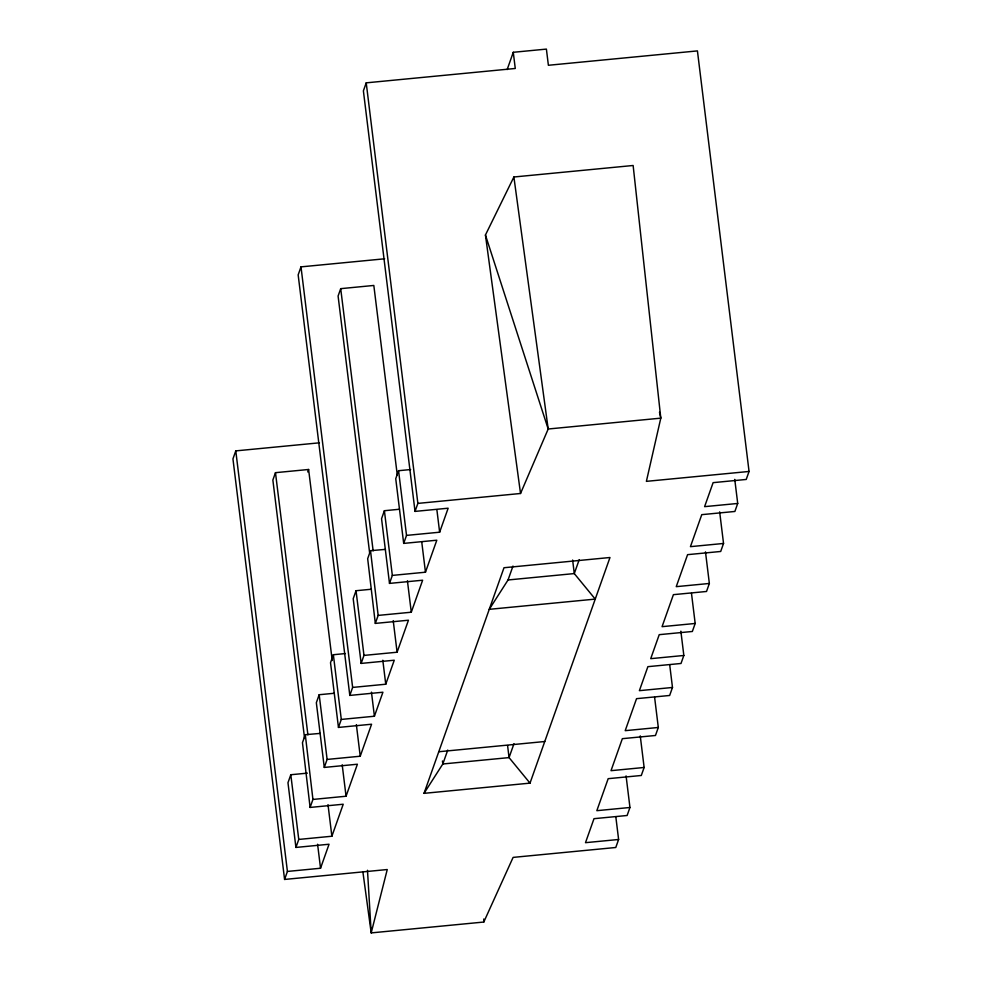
<?xml version="1.0" encoding="UTF-8"?>
<svg xmlns="http://www.w3.org/2000/svg" width="982" height="982" viewBox="0 0 982 982"><rect width="100%" height="100%" fill="white"/><g stroke="black" fill="none" stroke-linecap="round" stroke-linejoin="round"><path stroke-width="1.47" d="M362.923 872.176L371.196 932.9L483.795 922.037L483.795 918.98M319.42 442.821L235.778 450.885L232.943 458.889L284.584 879.442L387.252 869.536L371.196 932.9L367.489 870.298M384.649 258.794L300.995 266.871L298.16 274.874L349.813 695.416L382.919 692.224L374.412 716.234L341.294 719.425L338.459 727.429L371.577 724.225L360.234 756.226L327.116 759.43L324.281 767.433L357.399 764.229L346.057 796.23L312.939 799.434L310.103 807.437L343.221 804.233L331.879 836.234L298.761 839.438L295.926 847.441L329.044 844.238L320.537 868.248L287.419 871.439L284.584 879.442M734.757 479.388L737.715 503.459L704.597 506.651L713.116 482.653L746.222 479.449L749.057 471.458L697.429 50.904L548.386 65.278L546.397 49.1L513.279 52.292L515.268 68.47L366.225 82.844L363.389 90.847L415.03 511.401L448.148 508.21L439.641 532.207L406.523 535.399L403.688 543.402L436.806 540.21L425.464 572.211L392.334 575.403L389.498 583.406L422.628 580.215L411.286 612.216L378.156 615.407L375.32 623.41L408.451 620.219L397.096 652.22L363.978 655.411L361.143 663.415L394.261 660.223L385.754 684.221L352.636 687.425L349.813 695.416M332.223 660.469L308.606 469.482L275.476 472.673L272.861 480.038L304.592 738.439M397.268 474.932L373.823 285.455L340.705 288.659L338.09 296.024L369.637 552.903M307.734 471.937L308.606 469.482M507.154 69.587L513.279 52.292M307.366 773.141L290.807 774.737L287.971 782.74L295.926 847.441M334.224 693.267L319.175 694.728L316.339 702.731L324.281 767.433M345.394 653.558L333.352 654.724L330.517 662.727L338.459 727.429M371.086 589.261L356.036 590.722L353.201 598.713L361.143 663.415M399.453 509.253L384.392 510.714L381.556 518.705L389.498 583.406M410.623 469.543L398.569 470.709L395.734 478.7L403.688 543.402M320.218 733.394L305.292 734.696L302.456 742.699L310.103 807.437M385.447 549.38L370.509 550.681L367.673 558.684L375.32 623.41M415.03 511.401L417.866 503.398L366.225 82.844M424.028 793.346L503.999 567.731L609.982 557.506L530.01 783.133L424.028 793.346L442.821 763.984L447.755 750.076M572.629 560.047L574.286 573.574L595.239 599.106L489.257 609.331L508.05 579.969L512.985 566.049M513.991 743.681L509.057 757.601L530.01 783.133M579.22 559.666L574.286 573.574L508.05 579.969M615.812 816.717L618.611 839.487L615.775 847.491L513.107 857.396L483.795 922.037M626.074 775.89L629.953 807.486L627.117 815.49L594 818.681L585.493 842.679L618.611 839.487M640.252 735.886L644.131 767.482L641.295 775.485L608.177 778.677L596.835 810.678L629.953 807.486M654.613 697.38L658.308 727.478L655.473 735.481L622.355 738.673L611.013 770.674L644.131 767.482M669.712 664.9L672.486 687.474L669.65 695.477L636.545 698.668L625.203 730.669L658.308 727.478M680.857 631.181L683.84 655.473L681.005 663.476L647.887 666.668L639.38 690.665L672.486 687.474M691.488 593.374L695.182 623.472L692.347 631.475L659.229 634.667L650.722 658.664L683.84 655.473M705.481 551.872L709.36 583.468L706.524 591.471L673.407 594.662L662.064 626.663L695.182 623.472M719.659 511.868L723.538 543.463L720.702 551.467L687.584 554.658L676.242 586.659L709.36 583.468M737.715 503.459L734.88 511.462L701.762 514.654L690.432 546.655L723.538 543.463M417.866 503.398L520.534 493.492L548.189 429.011L513.893 176.993L633.132 165.492L660.8 418.148L646.389 481.352L749.057 471.458M520.534 493.492L485.439 235.017L513.893 176.993M438.77 751.746L544.764 741.52M485.439 235.017L548.189 429.011L660.8 418.148L659.487 412.17M507.584 745.571L509.057 757.601L442.821 763.984L442.452 760.976M436.867 509.633L439.641 532.207M421.769 542.125L425.464 572.211M398.569 470.709L406.523 535.399M407.42 580.755L411.286 612.216M384.392 510.714L392.334 575.403M393.217 620.624L397.096 652.22M340.705 288.659L373.148 550.89M382.808 660.248L385.754 684.221M371.454 692.15L374.412 716.234M356.036 590.722L363.978 655.411M300.995 266.871L352.636 687.425M356.356 724.63L360.234 756.226M333.352 654.724L341.294 719.425M342.19 764.782L346.057 796.23M319.175 694.728L327.116 759.43M328 804.639L331.879 836.234M275.476 472.673L307.918 734.904M317.591 844.262L320.537 868.248M290.807 774.737L298.761 839.438M235.778 450.885L287.419 871.439M370.509 550.681L378.156 615.407M305.292 734.696L312.939 799.434"/></g></svg>
